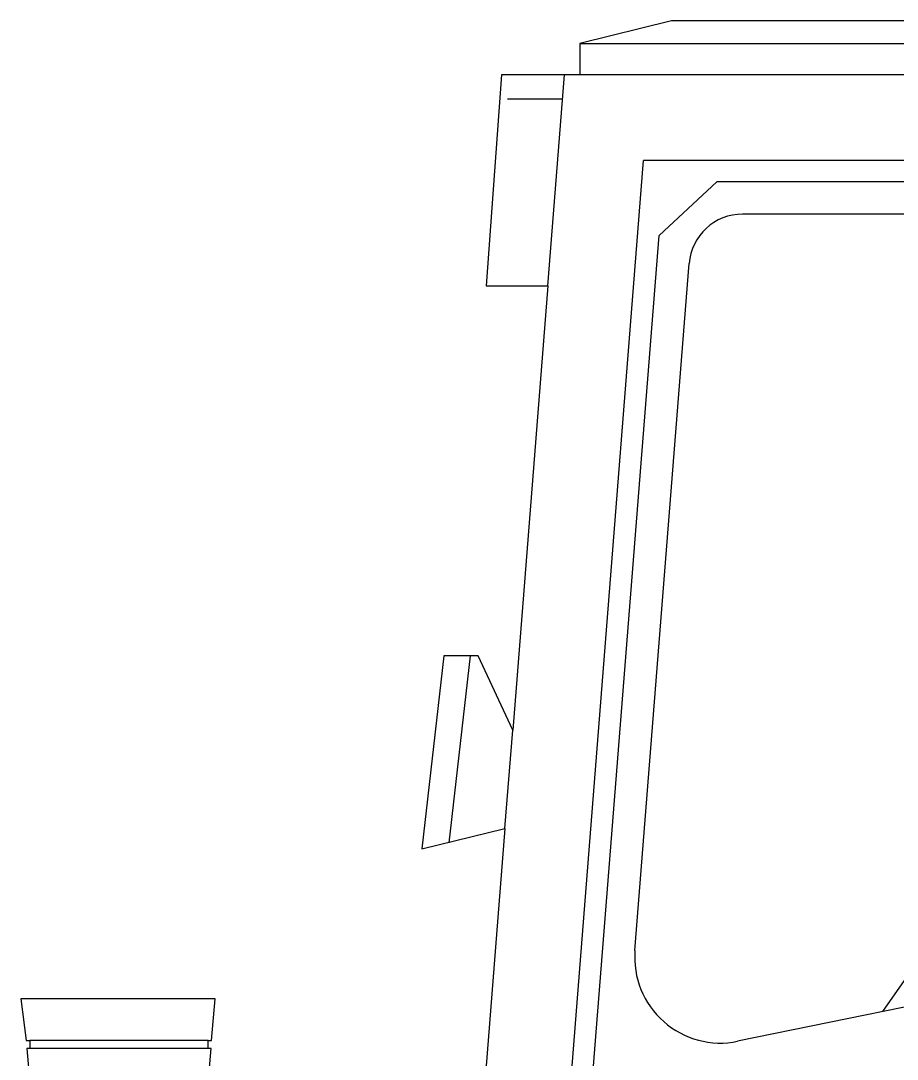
# Model space of a CAD drawing. Header units: millimetres. Extents: x 2198.5 to 2287.8, y 1208.8 to 1298.1.
# Drawn here: x 2213.2894 to 2213.6166, y 1280.1578 to 1280.5455 of the extents above; entities that cross this region are included whole.
import ezdxf

# ---------------------------------------------------------------- set-up
doc = ezdxf.new("R2010")
doc.units = ezdxf.units.MM

# ---------------------------------------------------------------- blocks, each defined once
blk = doc.blocks.new('RETRO')
for p, q in [((171.3160788912832, 79.3655258863128), (171.2818884411079, 79.35699008766404)), ((171.51383376903, 79.3655258863128), (171.3160788912832, 79.3655258863128)), ((171.2818884411079, 79.35699008766404), (171.2818884411079, 79.34533915370736)), ((171.2525971542468, 79.34533915370736), (171.2468455522936, 79.26651062198732)), ((171.2818884411079, 79.34533915370736), (171.2525971542468, 79.34533915370736)), ((171.2698747283129, 79.26651062198732), (171.2760934115439, 79.34533915370736)), ((171.5480242192054, 79.34533915370736), (171.2818884411079, 79.34533915370736)), ((171.2551796014062, 78.67333915370736), (171.3056683924692, 79.31333915370736)), ((171.5721479886843, 79.31333915370736), (171.3056683924692, 79.31333915370736)), ((171.3330621377006, 79.30533915370737), (171.3114892497696, 79.28540109904908)), ((171.5435249931005, 79.30533915370737), (171.3330621377006, 79.30533915370737)), ((171.5290330221626, 79.29333915370736), (171.3426371405894, 79.29333915370736)), ((171.2688844455204, 78.74533915370736), (171.3114892497696, 79.28540109904908)), ((171.3024620642846, 79.01838619650636), (171.3226990648438, 79.27491205274512)), ((171.2468455522936, 79.26651062198732), (171.2698747283129, 79.26651062198732)), ((171.2698747283129, 79.26651062198732), (171.2567971728922, 79.10073847151551)), ((171.2310780381628, 79.12840593685664), (171.222945804184, 79.05631735866982)), ((171.2438572629865, 79.12840593685664), (171.2310780381628, 79.12840593685664)), ((171.2408937315176, 79.1284836989922), (171.2329585870801, 79.05859150169157)), ((171.2567971728922, 79.10073847151551), (171.2438572629865, 79.12840593685664)), ((171.2538957889147, 79.06396029349912), (171.2567971728922, 79.10073847151551)), ((171.222945804184, 79.05631735866982), (171.2538957889147, 79.06396029349912)), ((171.2538957889147, 79.06396029349912), (171.2403650723684, 78.89244383593848)), ((171.0731594329373, 79.00037261636146), (171.075128364579, 78.98483025159058)), ((171.145712223535, 79.00037261636146), (171.0731594329373, 79.00037261636146)), ((171.14434585544, 78.98483025159058), (171.145712223535, 79.00037261636146)), ((171.075128364579, 78.98483025159058), (171.0765397473529, 78.98483025159058)), ((171.0765397473529, 78.98181799288889), (171.0754238705253, 78.98181799288889)), ((171.0754238705253, 78.98181799288889), (171.0832809758231, 78.8924438359382)), ((171.0765397473529, 78.98483025159058), (171.0765397473529, 78.98181799288889)), ((171.143068973249, 78.98483025159058), (171.0765397473529, 78.98483025159058)), ((171.143068973249, 78.98181799288889), (171.0765397473529, 78.98181799288889)), ((171.1362239349584, 78.89244383593848), (171.1442504646869, 78.98181799288889)), ((171.143068973249, 78.98181799288889), (171.143068973249, 78.98483025159058)), ((171.143068973249, 78.98483025159058), (171.14434585544, 78.98483025159058)), ((171.1442504646869, 78.98181799288889), (171.143068973249, 78.98181799288889))]:
    blk.add_line(p, q)
at = {"color": 7}
for p, q in [((171.2818884411079, 79.35699008766404), (171.5480242192054, 79.35699008766404)), ((171.2753733416544, 79.33621148953597), (171.2548385722225, 79.33621148953597)), ((171.3950075699275, 78.99564077665556), (171.4263015209737, 79.04073051884443)), ((171.5155326530009, 79.02035849862608), (171.3407918559736, 78.98452202104242))]:
    blk.add_line(p, q, dxfattribs=at)
for centre, radius, start, end in [((171.3426371186259, 79.27333915370735), 0.02, 89.99993707942973, 175.4893052318489), ((171.3343629517379, 79.01586957581674), 0.032, 175.4893501372362, 281.5897413244106)]:
    blk.add_arc(centre, radius, start, end, dxfattribs=at)

msp = doc.modelspace()

# ---------------------------------------------------------------- block references
msp.add_blockref('RETRO', (2042.216202190431, 1201.179991637292))
msp.add_blockref('RETRO', (2042.216202190431, 1201.179991637292))

doc.saveas('drawing.dxf')
